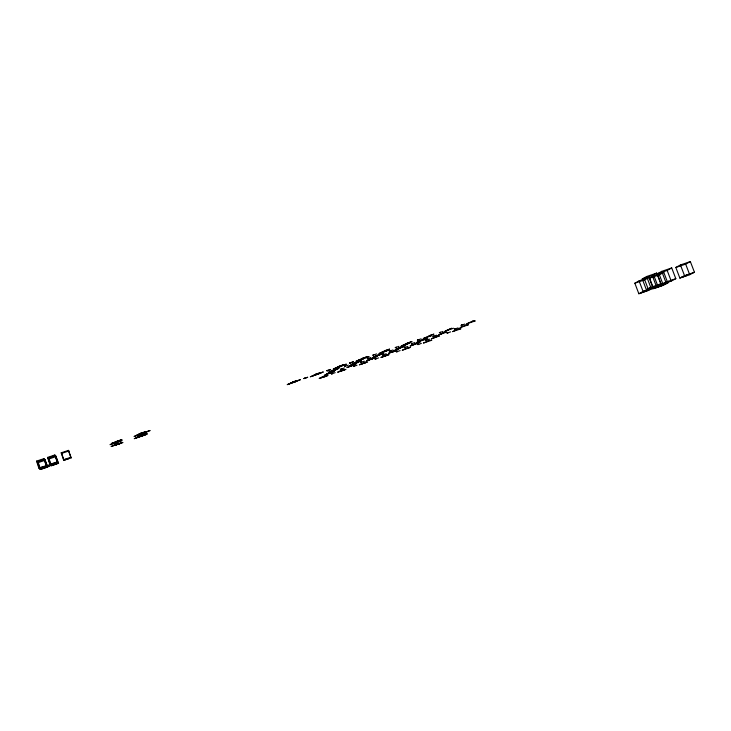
<?xml version="1.0" encoding="UTF-8"?>
<svg xmlns="http://www.w3.org/2000/svg" width="731" height="731" viewBox="0 0 731 731"><rect width="100%" height="100%" fill="white"/><g stroke="black" fill="none" stroke-linecap="round" stroke-linejoin="round"><path stroke-width="1.1" d="M642.266 278.95L646.624 276.528L656.694 273.083L660.806 283.856L656.328 286.223L646.341 289.668L642.266 278.95L652.262 275.532L656.694 273.083M634.846 283.208L639.068 280.859L648.991 277.46L653.03 288.069L648.699 290.353L638.848 293.752L634.846 283.208L644.696 279.836L648.991 277.46M657.242 273.833L661.719 271.365L671.716 267.948L675.819 278.685L671.232 281.079L661.308 284.505L657.242 273.833L667.165 270.433L671.716 267.948M649.603 278.155L653.943 275.77L663.794 272.398L667.823 282.961L663.382 285.282L653.605 288.663L649.603 278.155L659.389 274.81L663.794 272.398M675.819 267.473L680.433 264.969L690.347 261.579L694.45 272.261L689.717 274.701L679.876 278.1L675.819 267.473L685.66 264.11L690.347 261.579M646.341 289.668L650.736 287.329L660.806 283.856M638.848 293.752L643.106 291.495L653.03 288.069M40.196 468.151L44.372 466.78L41.658 467.374M40.598 468.014L41.886 467.328M41.503 468.973L45.834 467.502M52.312 465.3L56.634 463.838M661.308 284.505L665.822 282.129L675.819 278.685M653.605 288.663L657.973 286.36L667.823 282.961M679.876 278.1L684.536 275.678L694.45 272.261M111.998 443.909L116.494 441.606M112.921 443.589L116.01 442.008L119.381 441.405M119.107 440.985L121.118 439.961M119.071 441.104L116.942 441.378L121.986 439.605L115.909 441.67M113.067 445.764L119.838 443.388M114.237 445.289L116.923 443.927M119.107 444.019L121.218 442.995L116.796 443.635L111.121 446.531L122.963 442.511L122.287 442.639M139.968 433.51L134.056 436.517L146.017 432.469L145.35 432.588M136.048 435.731L140.654 433.401M136.962 435.42L140.124 433.821M138.269 434.872L140.443 433.766M138.698 434.726L142.152 433.556M143.194 432.807L145.241 431.765M143.13 432.926L140.096 433.456L145.78 431.582M136.204 437.906L140.718 435.621M137.099 437.604L140.516 435.978M288.855 383.994L293.204 381.893M289.567 383.748L292.546 382.313M296.841 380.604L287.201 384.643L296.082 381.545M297.261 380.458L292.903 381.893M316.413 374.034L310.328 376.803L319.145 373.733M312.694 375.917L315.728 374.464M318.067 373.687L320.032 372.746M320.452 372.609L316.139 374.016M334.899 368.397L339.403 366.249M335.593 368.159L338.691 366.688M330.019 371.677L334.442 369.575M331.837 370.973L333.747 369.996M327.917 373.504L328.932 373.029M326.309 374.436L330.668 372.371L324.701 375.067L333.235 372.079M332.24 372.033L334.168 371.12M332.075 372.17L330.412 372.353L334.579 370.982M321.174 377.616L320.754 377.817L327.972 375.451L319.164 378.439L325.03 375.798L321.722 377.434M321.731 377.625L323.934 376.876M358.272 360.474L363.097 358.839M324.838 376.666L325.825 376.191M324.92 376.657L326.812 375.761L324.537 376.026M352.443 364.065L356.938 361.946L350.807 364.705L359.378 361.717M353.128 363.837L357.898 362.22M348.477 366.907L352.909 364.824M339.193 371.604L344.292 369.822L342.601 370.005M340.162 371.22L343.533 369.566L337.603 372.225L345.991 369.301M354.425 364.513L356.39 363.581M340.143 371.421L345.196 369.566L343.022 369.804M356.792 363.444L352.671 364.806M380.604 352.909L385.255 350.725L378.941 353.557L387.558 350.56M379.435 354.307L373.221 357.094L381.737 354.124M375.542 356.225L380.257 354.617M368.26 360.164L372.755 358.062L366.642 360.794L375.067 357.852M368.927 359.935L373.605 358.345M360.94 364.221L366.003 362.439L364.404 362.594M361.918 363.828L365.354 362.156L359.35 364.842L367.675 361.927M403.53 345.151L408.254 343.543M396.86 348.989L401.502 346.823M397.527 348.769L402.205 347.179M394.603 350.642L388.426 353.402L396.778 350.487M390.701 352.543L395.334 350.971M382.496 356.892L387.521 355.129L386.005 355.257M383.464 356.509L386.964 354.809L380.897 357.514L389.166 354.626M429.673 335.684L423.222 338.563L431.701 335.602M418.653 341.605L423.359 339.422L417.008 342.245L425.396 339.321M411.617 345.443L416.241 343.305M446.705 330.522L451.566 328.274L445.042 331.17L453.458 328.228M440.236 334.286L445.005 332.075L438.591 334.926L446.915 332.02M432.99 338.188L437.686 336.022L431.372 338.818L439.605 335.949M47.908 465.437L47.414 465.556L47.835 465.373M48.904 466.314L48.831 466.25M304.873 378.137L303.785 378.603L304.626 378.411M327.927 370.334L326.83 370.8L327.652 370.617M350.761 362.594L349.665 363.069L350.451 362.896M345.681 365.948L344.603 366.414L345.379 366.24M648.781 288.59L648.187 288.846L654.208 286.762L649.32 288.407M373.934 354.754L372.819 355.22L373.587 355.056M341.788 368.78L340.71 369.237L341.496 369.064M332.532 373.477L331.481 373.925L332.258 373.751M368.241 358.291L367.154 358.747L367.912 358.583M396.321 347.17L395.206 347.645L395.946 347.49M361.69 362L360.611 362.448L361.37 362.284M354.416 366.048L353.356 366.496L354.115 366.322M390.381 350.779L389.285 351.245L390.016 351.09M418.498 339.659L417.374 340.134L418.086 339.988M383.601 354.562L382.523 355.019L383.254 354.855M376.099 358.683L375.03 359.131L375.761 358.967M412.311 343.351L411.206 343.817L411.918 343.671M440.455 332.221L439.322 332.696L440.016 332.559M405.321 347.188L404.225 347.654L404.937 347.499M397.582 351.383L396.513 351.839L397.216 351.684M434.031 335.986L432.916 336.452L433.602 336.315M462.211 324.856L461.069 325.332L461.736 325.204M426.822 339.897L425.725 340.354L426.411 340.207M455.55 328.694L454.426 329.16L455.093 329.032M418.872 344.155L417.785 344.612L418.47 344.465M448.13 332.66L447.034 333.126L447.692 332.989M660.157 284.542L660.714 284.249M652.427 288.718L652.975 288.434M659.81 284.615L662.304 283.756M652.089 288.791L654.547 287.941M339.147 366.231L343.734 364.678L333.245 369.045L341.989 365.993M429.508 335.639L433.922 334.14L429.38 335.693M38.889 468.105L46.217 465.62L46.784 466.113L39.501 468.58L38.889 468.105L36.55 461.133L43.878 458.666L46.784 466.113M49.872 464.386L57.164 461.91L57.676 462.431L50.421 464.879L49.872 464.386L47.533 457.432L54.825 454.974L57.676 462.431M63.524 459.762L70.779 457.304L71.218 457.844L63.999 460.283L63.524 459.762L61.185 452.827L68.44 450.378L71.218 457.844M115.973 441.871L111.788 443.288L113.981 442.895M146.968 431.582L150.129 430.513L143.139 433.09L147.488 431.61M304.05 378.494L307.669 377.26M320.9 372.773L323.34 371.951L317.729 374.016L321.073 372.874M327.104 370.681L330.686 369.466L327.04 370.754M349.939 362.951L353.484 361.744M47.414 465.556L49.233 464.943M303.995 378.557L307.605 377.333M349.857 363.024L353.402 361.827M373.011 355.184L376.611 353.914M395.389 347.609L398.962 346.348M417.547 340.098L421.093 338.855M439.495 332.669L443.023 331.426M461.234 325.304L464.733 324.071M113.287 443.406L118.989 441.478M137.327 435.237L142.984 433.328M289.915 383.583L294.301 382.094M313.042 375.743L317.391 374.272M335.958 367.985L340.262 366.523M358.638 360.301L362.905 358.857M381.655 352.506L385.877 351.072M403.905 344.968L408.081 343.552M39.977 468.955L47.232 466.497L47.789 466.981L40.58 469.421L39.977 468.955L37.665 462.056L44.911 459.607L47.789 466.981M50.85 465.272L58.069 462.824L58.571 463.326L51.389 465.757L50.85 465.272L48.529 458.383L55.757 455.952L58.571 463.326M48.42 466.433L50.22 465.821M334.195 369.557L338.718 368.022L335.666 369.566L338.946 368.451L337.74 368.579M357.212 361.754L356.71 361.918L361.196 360.401L358.071 361.973L361.315 360.867L360.182 360.977M379.225 354.279L383.665 352.771L379.097 354.334M401.31 346.786L405.714 345.297L395.224 349.628L403.667 346.686M334.844 369.365L337.96 368.314M357.349 361.735L360.429 360.694M140.178 435.676L146.09 433.675L134.248 438.673L145.99 434.698L145.332 434.808M141.101 435.411L145.167 434.031M344.794 366.368L348.376 365.107M367.346 358.711L370.9 357.459M389.468 351.209L392.995 349.966M411.379 343.78L414.888 342.547M433.09 336.415L436.571 335.191M454.591 329.133L458.054 327.908M331.061 371.275L335.319 369.831M353.484 363.672L357.697 362.238M375.898 356.052L380.074 354.636M397.902 348.596L402.032 347.188M137.455 437.421L143.011 435.539M120.131 443.498L117.143 444.384M394.411 350.615L398.76 349.135L394.283 350.67M416.076 343.259L420.389 341.797L410 346.074L418.296 343.177M340.911 369.192L344.447 367.949M360.803 362.412L364.321 361.169M382.706 354.974L386.196 353.749M404.407 347.609L407.871 346.393M425.899 340.317L429.344 339.102M447.198 333.089L450.616 331.883M369.292 359.771L373.422 358.364M391.067 352.379L395.16 350.99M331.673 373.879L335.173 372.646M353.548 366.45L357.02 365.226M375.213 359.095L378.667 357.87M396.686 351.794L400.113 350.588M417.958 344.575L421.367 343.369M36.55 461.133L37.18 461.654L44.463 459.196M47.533 457.432L48.1 457.971L55.346 455.523M61.185 452.827L61.678 453.394L68.888 450.954M37.665 462.056L38.277 462.559L45.486 460.128M48.529 458.383L49.087 458.913L56.269 456.491M118.239 444.137L119.263 443.991M120.304 441.095L115.79 441.725L110.016 444.686L122.086 440.601L121.392 440.729M140.206 436.032L144.272 435.173M140.27 436.105L142.198 435.767M140.114 433.675L144.272 432.953M142.664 433.382L143.358 433.264M140.197 433.967L141.723 433.702M292.437 382.487L293.378 382.368M293.634 381.683L295.077 381.509M292.692 382.139L295.242 381.829M292.51 382.404L293.716 382.249M324.107 376.227L325.88 376.017M324.418 376.675L324.948 376.611M328.228 373.523L327.086 373.651L332.431 372.353M316.02 374.08L317.903 373.824M315.902 374.281L318.314 374.007M329.983 372.783L331.755 372.582M315.673 374.555L316.815 374.427M316.852 373.824L318.223 373.669M333.93 369.813L336.214 369.575M333.683 370.096L334.761 369.977M335.858 369.374L328.383 372.317L337.028 369.301M350.432 365.984L349.345 366.103L354.544 364.851M355.339 364.577L346.869 367.538L354.562 364.495L353.347 364.614M338.873 366.505L341.167 366.268M352.196 365.244L353.868 365.08M338.617 366.788L339.696 366.679M363.919 363.206L366.898 362.192L364.833 362.393M356.417 362.192L358.574 361.991M370.242 359.232L369.201 359.332L374.272 358.126M361.808 358.574L355.924 361.361L364.605 358.327M361.626 358.793L363.791 358.61M386.443 355.056L388.389 354.891M378.896 354.553L380.933 354.389M394.064 350.889L396.001 350.752M384.707 350.981L386.745 350.834M384.479 351.182L386.059 351.063M408.081 347.563L402.251 350.259L410.456 347.399M407.852 347.782L409.689 347.654M400.953 347.079L402.872 346.951M415.701 343.552L417.52 343.442M407.021 343.424L408.931 343.314M407.258 343.186L401.191 346.028L409.735 343.04M422.81 339.677L424.61 339.586M437.138 336.278L438.838 336.205M429.115 335.94L430.906 335.867M444.448 332.34L446.138 332.285M451 328.53L452.672 328.502M652.911 286.835L653.459 286.972M685.66 264.11L689.717 274.701M680.433 264.969L684.536 275.678M667.165 270.433L671.232 281.079M661.719 271.365L665.822 282.129M659.389 274.81L663.382 285.282M653.943 275.77L657.973 286.36M652.262 275.532L656.328 286.223M646.624 276.528L650.736 287.329M644.696 279.836L648.699 290.353M639.068 280.859L643.106 291.495M68.44 450.378L70.779 457.304M61.678 453.394L63.999 460.283M55.757 455.952L58.069 462.824M54.825 454.974L57.164 461.91M49.087 458.913L51.389 465.757M48.1 457.971L50.421 464.879M44.911 459.607L47.232 466.497M43.878 458.666L46.217 465.62M38.277 462.559L40.58 469.421M37.18 461.654L39.501 468.58M43.266 467.904L40.095 468.982L43.266 467.904M52.824 463.555L50.914 464.56L55.282 463.079L52.824 463.555M66.448 458.94L64.511 459.954L68.851 458.483L66.448 458.94M116.138 444.667L114.721 445.389L117.682 444.384L116.138 444.667M145.295 434.232L143.166 435.31L147.443 433.858L145.295 434.232M296.649 380.86L294.611 381.847L297.992 380.696L296.649 380.86M300.249 379.773L297.782 380.604L300.249 379.773M342.729 365.253L340.619 366.258L343.935 365.135L342.729 365.253M346.211 364.202L343.798 365.025L346.211 364.202M366.469 356.975L361.936 358.519L366.469 356.975M365.436 357.569L363.289 358.583L366.569 357.468L365.436 357.569M368.853 356.536L366.459 357.34L368.853 356.536M389.541 349.171L385.045 350.688L389.541 349.171M388.472 349.765L386.288 350.789L389.541 349.692L388.472 349.765M382.615 353.356L380.467 354.361L383.693 353.274L382.615 353.356M376.94 356.536L372.536 358.035L376.94 356.536M411.836 341.624L407.386 343.122L411.836 341.624M427.544 337.896L423.194 339.376L427.544 337.896M429.316 340.344L423.404 343.077L431.82 340.217L429.316 340.344M472.994 320.927L466.661 323.842L475.26 320.927L472.994 320.927M466.195 324.811L459.982 327.671L468.489 324.783L466.195 324.811M458.666 328.822L452.553 331.636L460.978 328.776L458.666 328.822M647.099 290.189L642.759 291.687L647.099 290.189M646.378 290.572L641.178 292.784L647.109 290.737L646.378 290.572M668.536 281.398L663.181 283.674L669.157 281.609L668.536 281.398M661.18 285.465L655.945 287.685L661.829 285.647L661.18 285.465M687.177 274.975L681.776 277.259L687.707 275.212L687.177 274.975"/></g></svg>
